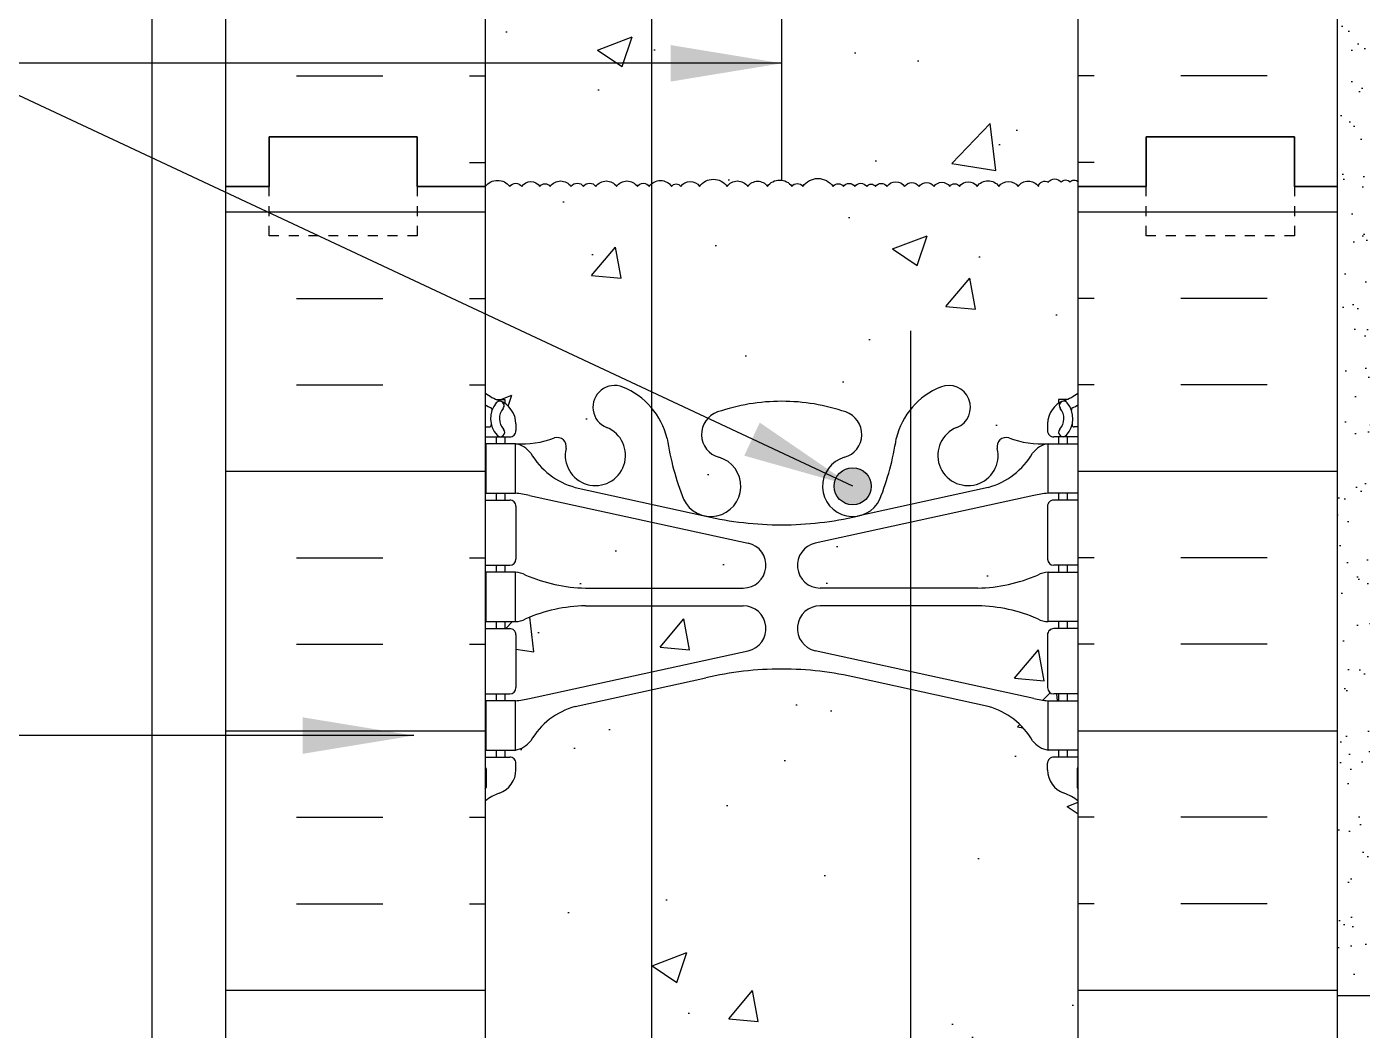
# Model space of a CAD drawing. Header units: inches. Extents: x 28.8 to 73.5, y -26.1 to 47.3.
# Drawn here: x 44.04 to 57.55, y 28.72 to 38.87 of the extents above; entities that cross this region are included whole.
import ezdxf

# ---------------------------------------------------------------- set-up
doc = ezdxf.new("R2010")
doc.units = ezdxf.units.IN
doc.header["$LTSCALE"] = 0.5
doc.header["$MEASUREMENT"] = 0
doc.linetypes.add('DASHED2', pattern=[0.375, 0.25, -0.125])
for name, color, linetype in [('HATCH', 12, 'Continuous'), ('line25', 2, 'Continuous'), ('LINE3', 3, 'Continuous'), ('LINE50', 5, 'Continuous'), ('LINE9', 9, 'Continuous'), ('TEXT', 4, 'Continuous'), ('Web_Edge', 9, 'Continuous')]:
    doc.layers.add(name, color=color, linetype=linetype)
doc.styles.add('DIM', font='romans.shx', dxfattribs={"width": 0.7})
doc.dimstyles.new('ext_12', dxfattribs={"dimscale": 12, "dimtxt": 0.09375, "dimasz": 0.09375, "dimexe": 0.09375, "dimexo": 0.0625, "dimgap": 0.0625, "dimtad": 1, "dimdec": 1, "dimzin": 3, "dimdsep": 46, "dimlunit": 4, "dimtxsty": 'DIM', "dimcen": 0.09, "dimdle": 0.09375, "dimclrt": 4, "dimadec": 0, "dimazin": 0, "dimtfac": 1, "dimtdec": 1, "dimtmove": 2, "dimatfit": 3, "dimfxl": 1, "dimfrac": 2, "dimtolj": 1, "dimtzin": 0, "dimarcsym": 0})
pattern_1 = [(49.99999999999999, (0, 0), (3.586300913003767, -0.3137606749129755), [0.375, -4.125]), (355, (0, 0), (-0.693756668065, 3.760960668500059), [0.3, -3.3]), (100.45144446, (0.298858405, -0.02614672), (2.89254423363556, 3.447199954843147), [0.3187009599999999, -3.505710559999999]), (46.18420000000001, (0, 1), (5.336206653357862, -0.8275964039653827), [0.5625, -6.1875]), (96.63563549, (0.444683725, 0.931033465), (4.673309728371142, 4.870593003872752), [0.47805171, -5.258568799999999]), (351.1841639899999, (0, 1), (4.673309725273866, 4.870593001349951), [0.45, -4.950000005]), (21, (0.5, 0.75), (2.984535260592308, -2.013094453326694), [0.375, -4.125]), (326.0000000000001, (0.5, 0.75), (1.216576659607909, 3.625750225234265), [0.3, -3.3]), (71.45144474, (0.74871127, 0.58224213), (4.201111883649856, 1.612655764031769), [0.31870095, -3.50571056]), (37.50000000000001, (0, 0), (0.06079927658645334, 1.664469269156557), [0, -3.26, 0, -3.35, 0, -3.3125]), (7.499999999999999, (0, 0), (1.315347687210743, 1.972058559411801), [0, -1.91, 0, -3.185, 0, -1.2625]), (327.5, (-1.115, 0), (2.669112180862045, -0.1127743586718988), [0, -1.25, 0, -3.9, 0, -5.175]), (317.5, (-1.615, 0), (2.915930846711931, 0.5005249116615886), [0, -1.625, 0, -2.59, 0, -3.675])]

msp = doc.modelspace()

# ---------------------------------------------------------------- hatches: boundary and pattern name
at = {"layer": 'HATCH'}
h = msp.add_hatch(dxfattribs=at)
h.set_pattern_fill('INSUL', color=256, scale=7, style=0)
h.set_pattern_definition([(0, (-2877.485581769373, -359.7553533723501), (0, 2.625), []), (0, (-2877.485581769373, -358.8803533723501), (0, 2.625), [0.875, -0.875]), (0, (-2877.485581769373, -358.0053533723501), (0, 2.625), [0.875, -0.875])])
h.paths.add_polyline_path([(48.67599994211082, 46.25416069036154), (46.05099994211081, 46.25416069036154), (46.05099994211082, 37.25416069036154), (46.48849994211082, 37.25416069036154), (46.48849994211082, 37.75416069036154), (47.98849994211082, 37.75416069036154), (47.98849994211082, 37.25416069036154), (48.67599994211082, 37.25416069036154)])
h = msp.add_hatch(dxfattribs=at)
h.set_pattern_fill('INSUL', color=256, scale=7, style=0)
h.set_pattern_definition([(180, (2980.837581653595, -359.7553533723501), (0, 2.625), []), (180, (2980.837581653595, -358.8803533723501), (0, 2.625), [0.875, -0.875]), (180, (2980.837581653595, -358.0053533723501), (0, 2.625), [0.875, -0.875])])
h.paths.add_polyline_path([(57.30099994211083, 46.25416069036154), (54.67599994211082, 46.25416069036154), (54.67599994211082, 37.25416069036149), (55.36349994211082, 37.2541606903616), (55.36349994211082, 37.7541606903616), (56.86349994211037, 37.75416069036149), (56.86349994211082, 37.25416069036154), (57.30099994211082, 37.25416069036154)])
h = msp.add_hatch(dxfattribs=at)
h.set_pattern_fill('AR-SAND', color=256, scale=0.25, style=0)
h.set_pattern_definition([(37.50000000000001, (0, 0), (-0.01574833952740204, 0.4817059422532897), [0, -0.38, 0, -0.425, 0, -0.40625]), (7.499999999999999, (0, 0), (0.4424441763169318, 0.7055365163074351), [0, -0.205, 0, -0.3425, 0, -0.13125]), (327.5, (-0.3075, 0), (0.7785354654378738, 0.001414763384241124), [0, -0.125, 0, -0.45, 0, -0.5875]), (317.5, (-0.3075, 0), (0.7515316511430733, 0.2194188912335623), [0, -0.0625, 0, -0.295, 0, -0.3375])])
h.paths.add_polyline_path([(57.80099994211082, 46.25416069036154), (57.30099994211082, 46.25416069036154), (57.30099994211082, 37.25416069036154), (57.30099994211082, 29.06666069036154), (57.80099994211082, 29.06666069036154)])
h = msp.add_hatch(dxfattribs=at)
h.set_pattern_fill('AR-CONC', color=256, scale=0.5)
h.set_pattern_definition(pattern_1)
h.paths.add_polyline_path([(51.67599994211082, 40.67867421076018, 0.05779469062703702), (50.90785913111957, 40.58958772066756), (50.35942615963868, 40.46906218795448), (50.35942615963868, 37.27976257251893, -0.4430337368170589), (50.56179950377236, 37.25416069036154, -0.5205670500000213), (50.65623511658916, 37.25416069036154, -0.5205670499999903), (50.84510597987295, 37.25416069036154, -0.5205670499999999), (51.12316617395308, 37.25416069036154, -0.5205670499999991), (51.33302289001827, 37.25416069036154, -0.520567050000005), (51.53238667969276, 37.25416069036154, -0.2808989826445213), (51.67599994211082, 37.31696349844832)])
edge = h.paths.add_edge_path()
edge.add_arc((54.31496337783422, 38.85955902545546), 1.000000000000138, 86.7878664379199, 109.9067031542421)
edge.add_arc((53.94537306878006, 39.88497272846789), 0.09000000000000928, 166.6795056698471, 288.8651388805462, ccw=False)
edge.add_arc((53.56099994211122, 39.97597986826931), 0.3049999999999992, 346.6795056680971, 608.1962520105666)
edge.add_arc((53.36599994211089, 39.48853756399131), 0.2199999999999728, -111.80374798941091, 68.19625201058909, ccw=False)
edge.add_arc((53.56099994211105, 39.97597986826947), 0.7450000000000276, 193.2652214842291, 248.1962520105971, ccw=False)
edge.add_arc((49.87303644165996, 39.3343194489695), 2.999999999999945, 9.027267407135627, 21.19838997689689)
edge.add_arc((52.39447124718757, 40.28839431540443), 0.305000000000571, 25.37817317684035, 75.71849365792735)
edge.add_line((52.46971054599391, 40.58396841426202), (52.44414075310203, 40.58958772066757))
edge.add_arc((51.67599994211043, 37.32251601210258), 3.356158198657596, 76.76915083981163, 89.99999999999332)
edge.add_line((51.67599994211082, 40.67867421076018), (51.67599994211082, 37.31696349844832))
edge.add_arc((51.6556774777342, 37.16783154402149), 0.1505102733686456, 35.000000049746575, 82.24000566618298, ccw=False)
edge.add_arc((51.83405568638965, 37.2155880701179), 0.06724931107910201, 35.00000004975209, 144.9999999502479, ccw=False)
edge.add_arc((52.04229297047503, 37.14692399428284), 0.1869614739195884, 35.00000004974669, 144.9999999502533, ccw=False)
edge.add_arc((52.24790702296274, 37.21742487666047), 0.06404693660225996, 35.000000049739924, 144.9999999502601, ccw=False)
edge.add_arc((52.35808175360323, 37.21375132700537), 0.0704515749690563, 35.00000004974578, 144.9999999502543, ccw=False)
edge.add_arc((52.47612608844932, 37.2119145204628), 0.0736539494459059, 35.00000004974572, 144.9999999502543, ccw=False)
edge.add_arc((52.58105444648193, 37.22293523285811), 0.05443992375865013, 35.000000049760274, 144.9999999502397, ccw=False)
edge.add_arc((52.68335957291684, 37.21375132700537), 0.0704515749690563, 35.00000004974578, 144.9999999502543, ccw=False)
edge.add_arc((52.83025927416249, 37.19170977535469), 0.1088798475172997, 35.000000049746916, 144.9999999502532, ccw=False)
edge.add_arc((52.99289818381929, 37.20273061461005), 0.08966560065630451, 35.00000004974578, 144.9999999502542, ccw=False)
edge.add_arc((53.14242102607516, 37.20089374463746), 0.09286808572001391, 35.00000004974959, 144.9999999502504, ccw=False)
edge.add_arc((53.29719033152638, 37.19905700152493), 0.09607034960996821, 35.0000000497451, 144.999999950255, ccw=False)
edge.add_arc((53.4257275927632, 37.21926161977299), 0.06084467271232139, 35.00000004974447, 144.9999999502556, ccw=False)
edge.add_arc((53.56475768980327, 37.19170983878472), 0.1088797369304201, 35.000000049741686, 144.9999999502583, ccw=False)
edge.add_arc((53.76412147947775, 37.17701551330428), 0.1344985115713285, 35.00000004975038, 144.9999999502496, ccw=False)
edge.add_arc((53.97135496394527, 37.18619941915704), 0.1184868603609177, 35.00000004974248, 144.9999999502574, ccw=False)
edge.add_arc((54.17071884420723, 37.18252586950194), 0.124891498727714, 35.00000004974572, 144.9999999502543, ccw=False)
edge.add_arc((54.33760710717269, 37.24031571115933), 0.06605047292208378, 57.90037804086239, 167.9003779413783, ccw=False)
edge.add_arc((54.43828611189663, 37.25034896329028), 0.08005869839955389, 35.00000004974652, 144.9999999502535, ccw=False)
edge.add_arc((54.54846084253714, 37.26504335220072), 0.05443981317179033, 35.00000004975368, 144.9999999502462, ccw=False)
edge.add_arc((54.63452763443561, 37.26722952375935), 0.05062833937796588, 35.000000049742084, 144.9999999502579, ccw=False)
edge.add_line((54.67599994211082, 37.29626874627414), (54.67599994211082, 39.34317920893132))
edge.add_arc((54.36599632196767, 38.95088116471212), 0.500000000000064, 51.68333680036122, 66.42182151812838)
edge.add_line((54.56599632199705, 39.40913873419495), (54.47599632199649, 39.40913873418808))
edge.add_line((54.47599632199649, 39.40913873418808), (54.47599632199376, 39.45086479411222))
edge.add_arc((54.61599632197764, 39.6579879458951), 0.2499999999999203, 180.0000000030778, 235.9442022618795, ccw=False)
edge.add_line((54.36599632197772, 39.65798794588167), (54.36599632197408, 39.72548794589177))
edge.add_arc((54.42849632197408, 39.72548794589514), 0.0625, 89.99999999689948, 180, ccw=False)
edge.add_line((54.42849632197409, 39.78798794589514), (54.47599632197193, 39.78798794589513))
edge.add_line((54.47599632197193, 39.78798794589513), (54.47599632196739, 39.85798794589513))
edge.add_line((54.47599632196739, 39.85798794589513), (54.37099632198229, 39.85798794589513))
edge = h.paths.add_edge_path()
edge.add_arc((49.79099994211053, 39.97597986826946), 0.7450000000000966, 291.8037479894154, 319.7283449475002)
edge.add_line((50.35942615963868, 39.49440263123807), (50.35942615963868, 37.27976257251893))
edge.add_arc((50.4490015415351, 37.17517870676091), 0.1377008860493737, 130.5798338208786, 144.9999999501938)
edge.add_arc((50.27586979607412, 37.21191452046281), 0.07365394944589776, 35.00000004973663, 144.9999999502633)
edge.add_arc((50.11060765481963, 37.18068906295939), 0.1280938732045281, 35.00000004974513, 144.9999999502548)
edge.add_arc((49.90075093875443, 37.18068906295937), 0.1280938732045479, 35.00000004974668, 144.9999999502533)
edge.add_arc((49.73286556590226, 37.21007771392026), 0.07685632392271186, 35.00000004974348, 144.9999999502639)
edge.add_arc((49.60695153626313, 37.21007771392023), 0.07685632392273048, 35.00000004975043, 144.9999999502348)
edge.add_arc((49.43906625399843, 37.18068912638942), 0.1280937626176625, 35.00000004974157, 144.9999999502558)
edge.add_arc((49.281673807537, 37.21742487666048), 0.06404693660226171, 35.00000004973995, 144.9999999502689)
edge.add_arc((49.13739733788903, 37.18987303224213), 0.1120821114072662, 35.00000004975493, 144.9999999502481)
edge.add_arc((48.98525126403547, 37.2119145204628), 0.0736539494459059, 35.00000004974117, 144.9999999502543)
edge.add_arc((48.8004587114622, 37.15598087916428), 0.1585221138995785, 38.26828762080329, 141.7317123791967)
edge.add_line((48.67599994211082, 37.25416069036154), (48.67599994211082, 39.34317920893132))
edge.add_arc((48.98600356225397, 38.95088116471212), 0.5000000000000634, 113.57817848187159, 128.3166631996388, ccw=False)
edge.add_line((48.78600356222459, 39.40913873419495), (48.87600356222515, 39.40913873418808))
edge.add_line((48.87600356222515, 39.40913873418808), (48.87600356222788, 39.45086479411222))
edge.add_arc((48.73600356224395, 39.65798794589513), 0.2499999999999716, 304.0557977412107, 360)
edge.add_line((48.98600356224392, 39.65798794588167), (48.98600356224756, 39.72548794589177))
edge.add_arc((48.92350356224756, 39.72548794589514), 0.0625, 359.9999999969125, 450.000000000013)
edge.add_line((48.92350356224755, 39.78798794589514), (48.87600356224971, 39.78798794589513))
edge.add_line((48.87600356224971, 39.78798794589513), (48.87600356225425, 39.85798794589513))
edge.add_line((48.87600356225425, 39.85798794589513), (48.98100356223935, 39.85798794589513))
edge.add_arc((49.03703650638704, 38.85955902545512), 1.000000000000436, 70.09329683888541, 93.21213356175912, ccw=False)
edge.add_arc((49.40662681544244, 39.88497272846514), 0.08999999999999968, 251.1348611945626, 373.3204943319916)
edge.add_arc((49.79099994211059, 39.97597986826943), 0.3049999999999979, -68.19625201059841, 193.3204943319161, ccw=False)
edge.add_arc((49.98599994211082, 39.48853756399134), 0.2200000000000216, 111.8037479894194, 291.8037479894177)
h = msp.add_hatch(dxfattribs=at)
h.set_pattern_fill('INSUL', color=256, scale=7, style=0)
h.set_pattern_definition([(0, (-2877.485581769373, -377.7553533723501), (0, 2.625), []), (0, (-2877.485581769373, -376.8803533723501), (0, 2.625), [0.875, -0.875]), (0, (-2877.485581769373, -376.0053533723501), (0, 2.625), [0.875, -0.875])])
h.paths.add_polyline_path([(46.05099994211081, 19.25416069036154), (46.48849994211082, 19.25416069036154), (46.48849994211082, 19.75416069036154), (47.98849994211082, 19.75416069036154), (47.98849994211082, 19.25416069036154), (48.67599994211082, 19.25416069036154), (48.67599994211082, 37.25416069036154), (47.98849994211082, 37.25416069036154), (47.98849994211082, 37.75416069036154), (46.48849994211082, 37.75416069036154), (46.48849994211082, 37.25416069036154), (46.05099994211081, 37.25416069036154)])
h = msp.add_hatch(dxfattribs=at)
h.set_pattern_fill('INSUL', color=256, scale=7, style=0)
h.set_pattern_definition([(180, (2980.837581653595, -377.7553533723501), (0, 2.625), []), (180, (2980.837581653595, -376.8803533723501), (0, 2.625), [0.875, -0.875]), (180, (2980.837581653595, -376.0053533723501), (0, 2.625), [0.875, -0.875])])
h.paths.add_polyline_path([(54.67599994211082, 27.25416069036154), (57.30099994211083, 27.25416069036155), (57.30099994211083, 37.25416069036154), (56.86349994211082, 37.25416069036154), (56.86349994211082, 37.75416069036154), (55.36349994211082, 37.75416069036154), (55.36349994211082, 37.25416069036154), (54.67599994211082, 37.25416069036154)])
h = msp.add_hatch(dxfattribs=at)
h.set_pattern_fill('AR-CONC', color=256, scale=0.5)
h.set_pattern_definition(pattern_1)
h.paths.add_polyline_path([(50.35942615963868, 37.27976257251893, 0.06300300737415492), (50.33620357929601, 37.25416069036154, 0.5205670499999951), (50.21553601285223, 37.25416069036154, 0.5205670500000041), (50.00567929678704, 37.25416069036154, 0.5205670499999979), (49.79582258072182, 37.25416069036154, 0.5205670499999956), (49.6699085510827, 37.25416069036154, 0.5205670500000067), (49.54399452144358, 37.25416069036154, 0.5205670500000006), (49.33413798655329, 37.25416069036154, 0.5205670499999926), (49.22920962852069, 37.25416069036154, 0.520567050000001), (49.04558504725736, 37.25416069036154, 0.5205670499999941), (48.92491748081358, 37.25416069036154, 0.4848376937743862), (48.67599994211082, 37.25416069036154), (48.67599994211082, 35.16514217179177, 0.06439757034050234), (48.78600356222459, 35.09918264652813), (48.87600356222515, 35.09918264653501), (48.87600356222788, 35.05745658661087, -0.2490694201798181), (48.98600356224392, 34.85033343484142), (48.98600356224756, 34.78283343483132, -0.4142135623889474), (48.92350356224755, 34.72033343482795), (48.87600356224971, 34.72033343482796), (48.87600356225425, 34.65033343482796), (48.98100356223934, 34.65033343482796, 0.1004604156422026), (49.37470203230682, 34.70749619067557, -0.6014354320939054), (49.49420550253138, 34.60261284825182, 2.182094824738477), (49.9042856563964, 34.81552227970093, -1), (50.06771422782525, 35.22404535376258, -0.1224506064067258), (50.35942615963868, 35.01391874948504)])
h.paths.add_polyline_path([(54.67599994211082, 37.25416069036154), (54.67599994211082, 37.29626874627414, 0.5205670500000485), (54.5930553267604, 37.29626874627414, 0.5205670499998915), (54.50386635831388, 37.29626874627413, 0.5205670500001351), (54.37270586547938, 37.29626874627414, 0.5205670499999601), (54.27302397064214, 37.25416069036156, 0.5205670499999094), (54.06841371777231, 37.25416069036153, 0.5205670500000787), (53.87429621011824, 37.25416069036156, 0.5205670499999798), (53.65394674883726, 37.25416069036155, 0.5205670499999728), (53.47556863076929, 37.25416069036154, 0.5205670500000648), (53.37588655475709, 37.25416069036155, 0.5205670499999541), (53.21849410829566, 37.25416069036154, 0.5205670499999974), (53.06634794385465, 37.25416069036154, 0.5205670500000301), (52.91944842378393, 37.25416069036154, 0.5205670499999977), (52.74107012454104, 37.25416069036154, 0.5205670500000419), (52.62564902129264, 37.25416069036155, 0.520567049999923), (52.53645987167121, 37.25416069036154, 0.5205670500000368), (52.41579230522743, 37.25416069036155, 0.5205670499999616), (52.30037120197903, 37.25416069036154, 0.5205670499999964), (52.19544284394644, 37.25416069036154, 0.5205670500000079), (51.88914309700363, 37.25416069036154, 0.5205670499999778), (51.77896827577567, 37.25416069036154, 0.5205670500000096), (51.53238667969276, 37.25416069036154, 0.5205670499999919), (51.33302289001827, 37.25416069036154, 0.5205670500000097), (51.12316617395308, 37.25416069036154, 0.5205670499999964), (50.84510597987295, 37.25416069036154, 0.5205670499999975), (50.65623511658916, 37.25416069036154, 0.5205670499999969), (50.56179950377236, 37.25416069036154, 0.4430337368170624), (50.35942615963868, 37.27976257251893), (50.35942615963868, 35.01391874948504, -0.1183862647174401), (50.5161221006321, 34.70328844931168, 0.05315652255487773), (50.68196155484925, 34.08920681739665, 1.553131786922521), (51.04019165417402, 34.51351150904326, -0.73559254223487), (51.02740678373913, 34.97155808618329, -0.08275514747013547), (51.67599994211082, 35.07964716996301, -0.08275514747013574), (52.32459310048251, 34.9715580861833, -0.7355925422305026), (52.31180823004739, 34.51351150904409, 1.553131786917383), (52.67003832937242, 34.08920681739669, 0.05315652255486961), (52.83587778358953, 34.70328844931164, -0.2443795113559452), (53.28428565639651, 35.22404535376256, -1), (53.44771422782526, 34.81552227970099, 2.18209482473731), (53.85779438169047, 34.60261284825187, -0.6014354320910297), (53.97729785191448, 34.70749619067569, 0.1004604156422944), (54.3709963219823, 34.65033343482796), (54.47599632196739, 34.65033343482796), (54.47599632197193, 34.72033343482796), (54.42849632197409, 34.72033343482795, -0.4142135623889469), (54.36599632197408, 34.78283343483132), (54.36599632197772, 34.85033343484142, -0.2490694201798185), (54.47599632199376, 35.05745658661087), (54.47599632199649, 35.09918264653501), (54.56599632199705, 35.09918264652813, 0.06439757034050231), (54.67599994211082, 35.16514217179177)])
h.paths.add_polyline_path([(52.58197124718822, 34.21992706531873, -1), (52.20697124718822, 34.21992706531873, -1)], flags=16)
h = msp.add_hatch(dxfattribs=at)
h.set_pattern_fill('AR-CONC', color=256, scale=0.5, style=0)
h.set_pattern_definition([(50, (0, 0), (3.586300913003767, -0.3137606749129755), [0.375, -4.125]), (355, (0, 0), (-0.693756668065, 3.760960668500059), [0.3, -3.3]), (100.4514, (0.2988584, -0.0261467), (2.892546908570108, 3.447197710304768), [0.31870095, -3.50571056]), (46.18420000000001, (0, 1), (5.336205243128222, -0.8275950716450904), [0.5625, -6.1875]), (96.6356, (0.444683725, 0.931033465), (4.673313527743517, 4.870589354502209), [0.47805144, -5.258565]), (351.1842, (0, 1), (4.673309725668136, 4.870593004626623), [0.45, -4.95]), (21, (0.5, 0.75), (2.984535260592308, -2.013094453326694), [0.375, -4.125]), (326.0000000000001, (0.5, 0.75), (1.216576659607909, 3.625750225234265), [0.3, -3.3]), (71.4514, (0.748711165, 0.58224197), (4.20111314290745, 1.612652483549762), [0.31870095, -3.50571056]), (37.50000000000001, (0, 0), (0.06079927658645334, 1.664469269156557), [0, -3.26, 0, -3.35, 0, -3.3125]), (7.499999999999999, (0, 0), (1.315347687210743, 1.972058559411801), [0, -1.91, 0, -3.185, 0, -1.2625]), (327.5, (-1.115, 0), (2.669112180862045, -0.112774358671899), [0, -1.25, 0, -3.9, 0, -5.175]), (317.5, (-1.615, 0), (2.915930846711931, 0.5005249116615882), [0, -1.625, 0, -2.59, 0, -3.675])])
h.paths.add_polyline_path([(52.97773559464963, 33.19033343482814), (53.66127036189687, 33.19033343482809, 0.09784354240357172), (54.26739417942358, 33.3220044087921, -0.1342559353398462), (54.37924183207043, 33.35033343482812), (54.47599632188189, 33.35033343482812), (54.47599632188643, 33.42033343482804), (54.42849632197408, 33.42033343482805, -0.4142135623730952), (54.36599632197408, 33.48283343482805), (54.36599632197408, 34.01783343482808, -0.414213562373095), (54.42849632197408, 34.08033343482808), (54.47599632192919, 34.08033343482806), (54.47599632193373, 34.15033343482796), (54.37099632198192, 34.15033343482796, 0.03653717785688405), (54.22699644581088, 34.12653076130307), (52.97773559464963, 33.85446947715009)])
h.paths.add_polyline_path([(52.97773559464963, 33.19033343482814), (52.97773559464963, 33.85446947715008), (52.01576119915512, 33.64497280628487, 0.8972920715072001), (52.06512872685857, 33.1903334348282)])
h.paths.add_polyline_path([(52.97773559464963, 33.01033343482816), (52.06512872685857, 33.0103334348282, 0.8972920715102828), (52.01576119915512, 32.55569406337136), (52.97773559464963, 32.34619739250615)])
h.paths.add_polyline_path([(54.22699644581303, 32.07413610835269, 0.03653717785657928), (54.37099632198289, 32.05033343482816), (54.47599632179777, 32.05033343482816), (54.47599632180231, 32.12033343482803), (54.42849632197363, 32.12033343482804, -0.4142135623730952), (54.36599632197363, 32.18283343482804), (54.36599632197363, 32.71783343482807, -0.414213562375226), (54.42849632197408, 32.78033343482807), (54.47599632184506, 32.78033343482804), (54.4759963218496, 32.85033343482812), (54.37924183207083, 32.85033343482812, -0.1342559353408919), (54.26739417942315, 32.87866246086438, 0.09784354240358226), (53.66127036189631, 33.01033343482814), (52.97773559464964, 33.01033343482816), (52.97773559464963, 32.34619739250614)])
h.paths.add_polyline_path([(51.33623868506652, 32.55569406337136, 0.8972920715102818), (51.28687115736307, 33.0103334348282), (49.69072952232477, 33.01033343482814, 0.09784354240356537), (49.08460570479809, 32.87866246086416, -0.134255935340351), (48.97275805215082, 32.85033343482812), (48.87600356237203, 32.85033343482812), (48.87600356237658, 32.78033343482804), (48.92350356224756, 32.78033343482807, -0.414213562375226), (48.98600356224802, 32.71783343482807), (48.98600356224802, 32.18283343482804, -0.4142135623730952), (48.92350356224802, 32.12033343482804), (48.87600356241932, 32.12033343482803), (48.87600356242388, 32.05033343482816), (48.98100356223869, 32.05033343482816, 0.03653717785715863), (49.12500343841081, 32.07413610835317)])
h.paths.add_polyline_path([(51.28687115736307, 33.1903334348282, 0.8972920715072012), (51.33623868506652, 33.64497280628487), (49.21021368936066, 34.1079738600163), (48.87600356229066, 34.1079738600163), (48.87600356229246, 34.08033343482806), (48.92350356224756, 34.08033343482808, -0.414213562373095), (48.98600356224756, 34.01783343482808), (48.98600356224756, 33.48283343482805, -0.4142135623730952), (48.92350356224756, 33.42033343482805), (48.8760035623352, 33.42033343482804), (48.87600356233975, 33.35033343482812), (48.97275805215081, 33.35033343482812, -0.1342559353408919), (49.08460570479849, 33.32200440879185, 0.09784354240355322), (49.69072952232514, 33.19033343482809)])
h = msp.add_hatch(dxfattribs=at)
h.set_pattern_fill('AR-CONC', color=256, scale=0.5)
h.set_pattern_definition(pattern_1)
h.paths.add_polyline_path([(50.35942615963868, 32.16140767688762), (49.58600356228764, 31.99143764334575, 0.196322833643868), (49.13687263792716, 31.64517792321751, -0.1889729320647163), (48.9810035622387, 31.55033343482816), (48.87600356245707, 31.55033343482816), (48.87600356246162, 31.48033343482811), (48.92350356224711, 31.48033343482811, -0.4142135623888804), (48.98600356224711, 31.41783343482474), (48.98600356224347, 31.35033343481464, -0.3178372451770198), (48.81933689558013, 31.11463117443381, 0.0824145898443518), (48.67599994211082, 31.03552469786465), (48.67599994211082, 25.47279668285844, 0.08241458984435049), (48.81933689558014, 25.39369020628931, -0.3178372451770446), (48.98600356224347, 25.15798794590845), (48.98600356224711, 25.09048794589835, -0.4142135623888804), (48.92350356224711, 25.02798794589498), (48.87600356246162, 25.02798794589498), (48.87600356245707, 24.95798794589493), (48.9810035622387, 24.95798794589493, -0.1889729320647498), (49.13687263792718, 24.86314345750556, 0.1963228336438562), (49.58600356228764, 24.51688373737734), (50.35942615963868, 24.34691370383547)])
h.paths.add_polyline_path([(52.97773559464963, 32.1646685558057), (52.44414075310187, 32.28193320960075, 0.05779469062705477), (51.67599994211037, 32.37101969969332, 0.05779469062698686), (50.90785913111977, 32.28193320960075), (50.35942615963868, 32.16140767688762), (50.35942615963868, 24.34691370383547), (50.90785913111975, 24.22638817112234, 0.05779469062705664), (51.67599994211128, 24.13730168102977, 0.05779469062698878), (52.44414075310189, 24.22638817112234), (52.97773559464964, 24.3436528249174), (52.97773559464964, 25.12916069036154), (51.80099994211082, 25.12916069036154), (51.30099994211082, 25.62916069036155), (51.30099994211082, 26.75416069036155), (51.80099994211082, 27.25416069036154), (52.97773559464963, 27.25416069036154)])
h.paths.add_polyline_path([(54.67599994211082, 31.03552469786465, 0.0824145898443491), (54.5326629886415, 31.11463117443378, -0.3178372451770483), (54.36599632197817, 31.35033343481464), (54.36599632197454, 31.41783343482474, -0.4142135623888804), (54.42849632197454, 31.48033343482811), (54.47599632176002, 31.48033343482811), (54.47599632176457, 31.55033343482816), (54.37099632198294, 31.55033343482816, -0.188972932064755), (54.21512724629446, 31.64517792321753, 0.1963228336438556), (53.765996321934, 31.99143764334575), (52.97773559464963, 32.1646685558057), (52.97773559464963, 27.25416069036154), (54.67599994211082, 27.25416069036154)])
h.paths.add_polyline_path([(54.21512724629447, 24.86314345750558, -0.1889729320647267), (54.37099632198294, 24.95798794589493), (54.47599632176457, 24.95798794589493), (54.47599632176002, 25.02798794589498), (54.42849632197454, 25.02798794589498, -0.4142135623888616), (54.36599632197454, 25.09048794589834), (54.36599632197662, 25.12916069036154), (52.97773559464964, 25.12916069036154), (52.97773559464964, 24.3436528249174), (53.765996321934, 24.51688373737734, 0.1963228336438657)])
h.paths.add_polyline_path([(52.97773559464964, 14.1646685558057), (52.4441407531019, 14.28193320960074, 0.05779469062705694), (51.67599994211037, 14.37101969969332, 0.05779469062698853), (50.90785913111975, 14.28193320960074), (49.58600356228762, 13.99143764334575, 0.1963228336438774), (49.13687263792714, 13.64517792321747, -0.1889729320646752), (48.98100356223871, 13.55033343482816), (48.87600356245707, 13.55033343482816), (48.87600356246162, 13.48033343482811), (48.92350356224711, 13.48033343482811, -0.4142135623888782), (48.98600356224711, 13.41783343482474), (48.98600356224347, 13.35033343481464, -0.3178372451770187), (48.81933689558013, 13.11463117443381, 0.082414589844352), (48.67599994211082, 13.03552469786465), (48.67599994211082, 7.472796682858441, 0.08241458984435057), (48.81933689558014, 7.393690206289307, -0.3178372451770446), (48.98600356224347, 7.157987945908445), (48.98600356224711, 7.090487945898346, -0.4142135623888782), (48.92350356224711, 7.027987945894978), (48.87600356246162, 7.027987945894978), (48.87600356245707, 6.957987945894931), (48.9810035622387, 6.957987945894928, -0.1889729320652341), (49.13687263792742, 6.863143457505135, 0.1963228336436693), (49.58600356228759, 6.516883737377348), (50.90785913111959, 6.22638817112238, 0.05779469062706882), (51.67599994211128, 6.137301681029768, 0.05779469062699916), (52.44414075310203, 6.226388171122377), (52.97773559464963, 6.343652824917399)])
h.paths.add_polyline_path([(54.67599994211082, 13.03552469786465, 0.08241458984434911), (54.5326629886415, 13.11463117443378, -0.3178372451770483), (54.36599632197817, 13.35033343481464), (54.36599632197454, 13.41783343482474, -0.4142135623888782), (54.42849632197454, 13.48033343482811), (54.47599632176002, 13.48033343482811), (54.47599632176457, 13.55033343482816), (54.37099632198293, 13.55033343482816, -0.1889729320646323), (54.21512724629452, 13.64517792321743, 0.1963228336438882), (53.76599632193403, 13.99143764334574), (52.97773559464964, 14.1646685558057), (52.97773559464963, 6.343652824917395), (53.76599632193403, 6.516883737377345, 0.196322833643804), (54.21512724629439, 6.863143457505462, -0.1889729320648651), (54.37099632198292, 6.957987945894928), (54.47599632176457, 6.957987945894924), (54.47599632176002, 7.027987945894978), (54.42849632197454, 7.027987945894978, -0.4142135623888782), (54.36599632197454, 7.090487945898346), (54.36599632197817, 7.157987945908445, -0.3178372451770154), (54.53266298864151, 7.393690206289271, 0.0824145898443538), (54.67599994211082, 7.472796682858441)])
at = {"layer": 'LINE3'}
msp.add_hatch(color=256, dxfattribs=at).paths.add_polyline_path([(52.58197124718822, 34.21992706531873, 1), (52.20697124718822, 34.21992706531873, 1)])

# ---------------------------------------------------------------- linework, layer by layer
at = {"layer": 'HATCH'}
msp.add_lwpolyline([(48.67599994211082, 37.25416069036154, -0.4848376937743835), (48.92491748081358, 37.25416069036154, -0.52056705), (49.04558504725736, 37.25416069036154, -0.52056705), (49.22920962852069, 37.25416069036154, -0.52056705), (49.33413798655329, 37.25416069036154, -0.52056705), (49.54399452144358, 37.25416069036154, -0.52056705), (49.6699085510827, 37.25416069036154, -0.52056705), (49.79582258072182, 37.25416069036154, -0.52056705), (50.00567929678704, 37.25416069036154, -0.52056705), (50.21553601285223, 37.25416069036154, -0.52056705), (50.33620357929601, 37.25416069036154, -0.52056705), (50.56179950377236, 37.25416069036154, -0.52056705), (50.65623511658916, 37.25416069036154, -0.52056705), (50.84510597987295, 37.25416069036154, -0.52056705), (51.12316617395308, 37.25416069036154, -0.52056705), (51.33302289001827, 37.25416069036154, -0.52056705), (51.53238667969276, 37.25416069036154, -0.52056705), (51.77896827577567, 37.25416069036154, -0.52056705), (51.88914309700363, 37.25416069036154, -0.52056705), (52.19544284394644, 37.25416069036154, -0.52056705), (52.30037120197903, 37.25416069036154, -0.52056705), (52.41579230522743, 37.25416069036154, -0.52056705), (52.53645987167121, 37.25416069036154, -0.52056705), (52.62564902129265, 37.25416069036154, -0.52056705), (52.74107012454104, 37.25416069036154, -0.52056705), (52.91944842378393, 37.25416069036154, -0.52056705), (53.06634794385465, 37.25416069036154, -0.52056705), (53.21849410829566, 37.25416069036154, -0.52056705), (53.3758865547571, 37.25416069036154, -0.52056705), (53.47556863076929, 37.25416069036154, -0.52056705), (53.65394674883726, 37.25416069036154, -0.52056705), (53.87429621011825, 37.25416069036154, -0.52056705), (54.0684137177723, 37.25416069036154, -0.52056705), (54.27302397064216, 37.25416069036154, -0.52056705), (54.37270586547939, 37.29626874627414, -0.52056705), (54.50386635831387, 37.29626874627414, -0.52056705), (54.59305532676041, 37.29626874627414, -0.52056705), (54.67599994211082, 37.29626874627414)], format="xyb", dxfattribs=at)
at = {"layer": 'line25'}
for p, q in [((48.67599994211082, 46.25416069036154), (48.67599994211082, 37.25416069036154)), ((54.67599994211082, 37.25416069036154), (54.67599994211082, 46.25416069036154)), ((48.67599994211082, 37.25416069036154), (48.67599994211082, 19.25416069036154)), ((54.67599994211082, 13.62916069036154), (54.67599994211082, 37.25416069036154))]:
    msp.add_line(p, q, dxfattribs=at)
at = {"layer": 'LINE3'}
for p, q in [((50.35942615963868, 46.25416069036154), (50.35942615963868, 18.59843279674399)), ((51.67599994211082, 37.31696349844831), (51.67599994211082, 45.25416069036154)), ((52.97773559464963, 35.79110490855761), (52.97773559464963, 27.25416069036154))]:
    msp.add_line(p, q, dxfattribs=at)
msp.add_circle((52.39447124718822, 34.21992706531873), 0.1875, dxfattribs=at)
at = {"layer": 'LINE50'}
for p, q in [((46.05099994211082, 37.25416069036154), (46.05099994211082, 46.25416069036154)), ((57.30099994211082, 37.25416069036154), (57.30099994211082, 46.25416069036154)), ((46.05099994211082, 19.25416069036154), (46.05099994211082, 37.25416069036154)), ((57.30099994211082, 19.25416069036154), (57.30099994211082, 37.25416069036154))]:
    msp.add_line(p, q, dxfattribs=at)
for points in [[(46.05099994211082, 37.25416069036154), (46.48849994211082, 37.25416069036154), (46.48849994211082, 37.75416069036154), (47.98849994211082, 37.75416069036154), (47.98849994211082, 37.25416069036154), (48.67599994211082, 37.25416069036154)], [(48.67599994211082, 37.25416069036154), (47.98849994211082, 37.25416069036154), (47.98849994211082, 37.75416069036154), (46.48849994211082, 37.75416069036154), (46.48849994211082, 37.25416069036154), (46.05099994211082, 37.25416069036154)], [(57.30099994211082, 37.25416069036154), (56.86349994211082, 37.25416069036154), (56.86349994211082, 37.75416069036154), (55.36349994211082, 37.75416069036154), (55.36349994211082, 37.25416069036154), (54.67599994211082, 37.25416069036154)], [(54.67599994211082, 37.25416069036154), (55.36349994211082, 37.25416069036154), (55.36349994211082, 37.75416069036154), (56.86349994211082, 37.75416069036154), (56.86349994211082, 37.25416069036154), (57.30099994211082, 37.25416069036154)]]:
    msp.add_lwpolyline(points, dxfattribs=at)
at = {"layer": 'LINE9'}
for p, q in [((45.30099994211082, 46.25416069036154), (45.30099994211082, 19.25416069036154)), ((57.30099994211082, 29.06666069036154), (72.45190576931468, 29.06666069036154))]:
    msp.add_line(p, q, dxfattribs=at)
at = {"layer": 'LINE9', "linetype": 'DASHED2', "ltscale": 0.15}
for points in [[(47.98849994211082, 37.25416069036154), (47.98849994211082, 37.25416069036154), (47.98849994211082, 36.75416069036154), (46.48849994211082, 36.75416069036154), (46.48849994211082, 37.25416069036154), (46.48849994211082, 37.25416069036154)], [(56.86349994211082, 37.25416069036154), (56.86349994211082, 37.25416069036154), (56.86349994211082, 36.75416069036154), (55.36349994211082, 36.75416069036154), (55.36349994211082, 37.25416069036154), (55.36349994211082, 37.25416069036154)]]:
    msp.add_lwpolyline(points, dxfattribs=at)
at = {"layer": 'Web_Edge'}
for p, q in [((48.78600356222455, 35.09918264652813), (48.87600356222515, 35.09918264653501)), ((48.87600356222515, 35.09918264653501), (48.87600356222788, 35.05745658661087)), ((54.47599632199649, 35.09918264653501), (54.47599632199376, 35.05745658661087)), ((54.56599632199709, 35.09918264652813), (54.47599632199649, 35.09918264653501)), ((48.67599994211082, 34.82033343482797), (48.71787909863338, 34.82033343482803)), ((48.98600356224392, 34.85033343484699), (48.98600356224756, 34.78283343483079)), ((54.36599632197772, 34.85033343484699), (54.36599632197408, 34.78283343483079)), ((54.67599994211082, 34.82033343482797), (54.63412078558827, 34.82033343482803)), ((48.67599994211082, 34.72033343482801), (48.92350356224756, 34.72033343482795)), ((48.78600356222455, 34.72033343482789), (48.78600356222455, 34.65033343482796)), ((48.87600356224971, 34.72033343482789), (48.87600356225425, 34.65033343482796)), ((54.67599994211082, 34.72033343482801), (54.42849632197408, 34.72033343482795)), ((54.47599632197193, 34.72033343482789), (54.47599632196739, 34.65033343482796)), ((54.56599632199709, 34.72033343482789), (54.56599632199709, 34.65033343482796)), ((49.58600356228885, 34.20922922631021), (50.90785913111972, 33.91873366005549)), ((53.76599632193279, 34.20922922631021), (52.44414075310192, 33.91873366005549)), ((48.67599994211082, 34.08033343482796), (48.92350356224756, 34.08033343482808)), ((48.78600356222455, 34.15033343482796), (48.78600356222455, 34.08033343482802)), ((48.87600356228791, 34.15033343482796), (48.87600356229245, 34.08033343482808)), ((49.12500343840861, 34.12653076130354), (51.33623868506652, 33.64497280628487)), ((54.22699644581303, 34.12653076130354), (52.01576119915512, 33.64497280628487)), ((54.67599994211082, 34.08033343482796), (54.42849632197408, 34.08033343482808)), ((54.47599632193374, 34.15033343482796), (54.47599632192919, 34.08033343482808)), ((54.56599632199709, 34.15033343482796), (54.56599632199709, 34.08033343482802)), ((48.98600356224756, 34.01783343482808), (48.98600356224756, 33.48283343482805)), ((54.36599632197408, 34.01783343482808), (54.36599632197408, 33.48283343482805)), ((48.67599994211082, 33.420333434828), (48.92350356224756, 33.42033343482805)), ((48.7860035622241, 33.42033343482811), (48.7860035622241, 33.35033343482812)), ((48.8760035623352, 33.42033343482805), (48.87600356233975, 33.35033343482812)), ((54.67599994211082, 33.420333434828), (54.42849632197408, 33.42033343482805)), ((54.47599632188644, 33.42033343482805), (54.47599632188189, 33.35033343482812)), ((54.56599632199755, 33.42033343482811), (54.56599632199755, 33.35033343482812)), ((49.69072952232477, 33.19033343482809), (51.28687115736307, 33.1903334348282)), ((53.66127036189687, 33.19033343482809), (52.06512872685857, 33.1903334348282)), ((49.69072952232477, 33.01033343482814), (51.28687115736307, 33.0103334348282)), ((53.66127036189687, 33.01033343482814), (52.06512872685857, 33.0103334348282)), ((48.7860035622241, 32.85033343482812), (48.7860035622241, 32.78033343482801)), ((48.87600356237203, 32.85033343482812), (48.87600356237658, 32.78033343482812)), ((54.47599632184961, 32.85033343482812), (54.47599632184506, 32.78033343482812)), ((54.56599632199755, 32.85033343482812), (54.56599632199755, 32.78033343482801)), ((48.67599994211082, 32.78033343482795), (48.92350356224756, 32.78033343482807)), ((48.98600356224802, 32.71783343482807), (48.98600356224802, 32.18283343482804)), ((54.36599632197363, 32.71783343482807), (54.36599632197363, 32.18283343482804)), ((54.67599994211082, 32.78033343482795), (54.42849632197408, 32.78033343482807)), ((49.12500343840861, 32.07413610835269), (51.33623868506652, 32.55569406337136)), ((54.22699644581303, 32.07413610835269), (52.01576119915512, 32.55569406337136)), ((49.58600356228885, 31.99143764334602), (50.90785913111972, 32.28193320960074)), ((53.76599632193279, 31.99143764334602), (52.44414075310192, 32.28193320960074)), ((48.67599994211082, 32.12033343482798), (48.92350356224802, 32.12033343482804)), ((48.7860035622241, 32.12033343482798), (48.7860035622241, 32.05033343482816)), ((48.87600356241933, 32.1203334348281), (48.87600356242388, 32.05033343482816)), ((54.67599994211082, 32.12033343482798), (54.42849632197363, 32.12033343482804)), ((54.47599632180231, 32.1203334348281), (54.47599632179777, 32.05033343482816)), ((54.56599632199755, 32.12033343482798), (54.56599632199755, 32.05033343482816)), ((48.7860035622241, 31.55033343482816), (48.7860035622241, 31.48033343482811)), ((48.87600356245707, 31.55033343482816), (48.87600356246162, 31.48033343482817)), ((54.47599632176457, 31.55033343482816), (54.47599632176002, 31.48033343482817)), ((54.56599632199755, 31.55033343482816), (54.56599632199755, 31.48033343482811)), ((48.67599994211082, 31.48033343482811), (48.92350356224711, 31.48033343482811)), ((48.68600356250931, 31.36033343482947), (48.68600356252432, 31.17426337645296)), ((48.98600356224347, 31.35033343480907), (48.98600356224711, 31.41783343482527)), ((54.36599632197817, 31.35033343480907), (54.36599632197454, 31.41783343482527)), ((54.67599994211082, 31.48033343482811), (54.42849632197454, 31.48033343482811)), ((54.66599632171233, 31.36033343482947), (54.66599632169732, 31.17426337645296))]:
    msp.add_line(p, q, dxfattribs=at)
for points in [[(48.68100356223954, 34.15033343482796), (48.98100356223972, 34.15033343482796), (48.98100356223972, 34.65033343482796), (48.68100356223954, 34.65033343482796)], [(54.6709963219821, 34.15033343482796), (54.37099632198192, 34.15033343482796), (54.37099632198192, 34.65033343482796), (54.6709963219821, 34.65033343482796)], [(48.68100356232458, 32.85033343482812), (48.98100356232476, 32.85033343482812), (48.98100356232476, 33.35033343482812), (48.68100356232458, 33.35033343482812)], [(54.67099632189706, 32.85033343482812), (54.37099632189688, 32.85033343482812), (54.37099632189688, 33.35033343482812), (54.67099632189706, 33.35033343482812)], [(48.68100356240916, 31.55033343482816), (48.98100356240934, 31.55033343482816), (48.98100356240934, 32.05033343482816), (48.68100356240916, 32.05033343482816)], [(54.67099632181248, 31.55033343482816), (54.3709963218123, 31.55033343482816), (54.3709963218123, 32.05033343482816), (54.67099632181248, 32.05033343482816)]]:
    msp.add_lwpolyline(points, close=True, dxfattribs=at)
for centre, radius, start, end in [((48.98600356225393, 35.55744021601092), 0.5, 231.6833368003617, 250.5287793646987), ((49.98599994211077, 35.01978381673175), 0.22, 68.19625201055808, 248.1962520105581), ((49.7909999421106, 34.53234151245371), 0.745, 13.26522148387525, 68.19625201061422), ((53.56099994211104, 34.53234151245371), 0.745, 111.8037479893858, 166.734778516124), ((53.36599994211088, 35.01978381673175), 0.22, 291.8037479894419, 111.8037479894419), ((54.36599632196771, 35.55744021601092), 0.5, 289.4712206353013, 308.3166631996383), ((48.98600356225393, 35.55744021601092), 0.6, 238.8906737236173, 245.0747707145255), ((48.97971097069899, 34.90489284116106), 0.25, 140.1145119962501, 222.4608678427921), ((48.72471375378768, 34.99518792745036), 0.02, 340.7916022097032, 65.07477071475536), ((48.82194459964444, 35.03578953450003), 0.04500919725234097, 319.1878992333864, 141.4480006768578), ((48.73600356224392, 34.85033343482795), 0.25, 4.360973023723161e-09, 70.52877936469866), ((48.97971097069899, 34.90489284116106), 0.16, 140.0000771989582, 222.4608678427537), ((51.67599994211082, 33.07964716996301), 2, 90, 108.9229639063547), ((51.67599994211082, 33.07964716996301), 2, 71.0770360936453, 90), ((54.61599632197772, 34.85033343482795), 0.25, 109.4712206353013, 179.999999995639), ((54.5300552845772, 35.03578953450003), 0.04500919725234097, 38.55199932314218, 220.8121007666128), ((54.37228891352265, 34.90489284116106), 0.16, 317.5391321572463, 39.9999228010418), ((54.37228891352265, 34.90489284116106), 0.25, 317.5391321572079, 39.88548800374986), ((54.62728613043396, 34.99518792745036), 0.02, 114.9252292852447, 199.2083977902968), ((54.36599632196771, 35.55744021601092), 0.6, 294.9252292854745, 301.1093262763828), ((51.10523796274379, 34.74452877623671), 0.2400000000001666, 108.9229639064373, 254.2746540496554), ((52.24676192147786, 34.74452877623671), 0.2400000000001666, 285.7253459503446, 71.0770360935627), ((48.71787909863338, 34.84033343482801), 0.02, 270, 14.1540657957986), ((48.82847456122795, 34.76650010851105), 0.04500000000006049, 222.4608678430189, 42.46086784271496), ((48.92350356224756, 34.78283343482795), 0.0625, 270, 2.605510395054913e-09), ((49.7909999421106, 34.53234151245371), 0.305, 166.6795056680903, 68.19625201061422), ((53.56099994211104, 34.53234151245371), 0.305, 111.8037479893858, 13.32049433190939), ((54.42849632197408, 34.78283343482795), 0.0625, 179.9999999973945, 270), ((54.52352532299369, 34.76650010851105), 0.04500000000006049, 137.5391321572851, 317.5391321569809), ((54.63412078558827, 34.84033343482801), 0.02, 165.8459342042013, 270), ((49.03703650638749, 35.64876235526751), 1, 266.7878664379244, 289.9067031613392), ((48.93794521796849, 34.40406939159661), 0.25, 37.27766183479037, 80.08230222117979), ((49.40662681544222, 34.62334865225787), 0.09, 346.6795056681078, 108.865138802624), ((53.47896344256174, 35.17400193175362), 3, 189.0272674072217, 201.1983899770537), ((49.87303644165991, 35.17400193175362), 3, 338.8016100229462, 350.9727325927772), ((53.94537306877942, 34.62334865225787), 0.09, 71.13486119737597, 193.3204943318923), ((54.31496337783415, 35.64876235526751), 1, 250.0932968386607, 273.2121335620756), ((54.41405466625315, 34.40406939159661), 0.25, 99.91769777882021, 142.7223381652096), ((49.78537497109232, 34.93224446913129), 0.75, 210.1549804662958, 254.583809114282), ((50.95752863703342, 34.21992706531879), 0.3050000000005331, 205.3781731784842, 74.2746540497095), ((52.39447124718822, 34.21992706531879), 0.3050000000005331, 105.7253459502905, 334.6218268215158), ((53.56662491312932, 34.93224446913129), 0.75, 285.416190885718, 329.8450195337042), ((48.92350356224756, 34.01783343482808), 0.0625, 0, 90.00000000002606), ((48.89035480128473, 33.15445050890881), 1, 76.42908795296448, 84.79906907891692), ((54.46164508293691, 33.15445050890881), 1, 95.2009309210831, 103.5709120470355), ((54.42849632197408, 34.01783343482808), 0.0625, 89.99999999997395, 180), ((51.67599994211128, 37.18580536862086), 3.356158198657953, 256.7691508398006, 270), ((51.67599994211037, 37.18580536862086), 3.356158198657953, 270, 283.2308491601995), ((51.28687115736307, 33.42033343482822), 0.23, 270, 77.60550865698417), ((52.06512872685857, 33.42033343482822), 0.23, 102.3944913430158, 270), ((48.92350356224756, 33.48283343482805), 0.0625, 270.000000000026, 0), ((54.42849632197408, 33.48283343482805), 0.0625, 180, 269.9999999999739), ((48.97688080723788, 33.13164977543866), 0.218722518258797, 60.49374658855928, 88.91995365505842), ((49.72087928314227, 34.79004934458291), 1.6, 246.5673388929709, 268.9202773152411), ((53.63112060107937, 34.79004934458291), 1.6, 271.0797226847589, 293.432661107029), ((54.37511907698376, 33.13164977543866), 0.218722518258797, 91.08004634494156, 119.5062534114407), ((49.72087928314227, 31.41061752507332), 1.6, 91.07972268475895, 113.4326611070291), ((49.72087928314227, 31.41061752507332), 1.6, 91.07972268475895, 113.4326611070291), ((51.28687115736307, 32.78033343482801), 0.23, 282.3944913430158, 90), ((52.06512872685857, 32.78033343482801), 0.23, 90, 257.6055086569842), ((53.63112060107937, 31.41061752507332), 1.6, 66.56733889297095, 88.92027731524108), ((53.63112060107937, 31.41061752507332), 1.6, 66.56733889297095, 88.92027731524108), ((48.97688080723788, 33.06901709421757), 0.218722518258797, 271.0800463449415, 299.5062534114407), ((48.97688080723788, 33.06901709421757), 0.218722518258797, 271.0800463449415, 299.5062534114407), ((54.37511907698376, 33.06901709421757), 0.218722518258797, 240.4937465885593, 268.9199536550585), ((54.37511907698376, 33.06901709421757), 0.218722518258797, 240.4937465885593, 268.9199536550585), ((48.92350356224802, 32.71783343482807), 0.0625, 0, 90.00000000002606), ((54.42849632197363, 32.71783343482807), 0.0625, 89.99999999997395, 180), ((51.67599994211128, 29.01486150103537), 3.356158198657953, 90, 103.2308491601994), ((51.67599994211037, 29.01486150103537), 3.356158198657953, 76.7691508398006, 90), ((48.92350356224802, 32.18283343482804), 0.0625, 270.000000000026, 0), ((54.42849632197363, 32.18283343482804), 0.0625, 180, 269.9999999999739), ((48.89035480128473, 33.04621636074742), 1, 275.2009309210831, 283.5709120470356), ((54.46164508293691, 33.04621636074742), 1, 256.4290879529645, 264.7990690789169), ((49.78537497109232, 31.26842240052494), 0.75, 105.416190885718, 149.8450195337042), ((53.56662491312932, 31.26842240052494), 0.75, 30.15498046629575, 74.583809114282), ((48.93794521796849, 31.79659747805962), 0.25, 279.9176977788202, 322.7223381652096), ((54.41405466625315, 31.79659747805962), 0.25, 217.2776618347904, 260.0823022211798), ((48.66600356250933, 31.36033343482794), 0.02, 4.432624559587171e-09, 60.01197545934392), ((48.92350356224711, 31.41783343482811), 0.0625, 359.9999999973945, 90), ((54.42849632197454, 31.41783343482811), 0.0625, 90, 180.0000000026055), ((54.68599632171231, 31.36033343482794), 0.02, 119.988024540656, 179.9999999955674), ((48.73600356224347, 31.35033343482812), 0.25, 289.4712206353013, 359.999999995639), ((54.61599632197817, 31.35033343482812), 0.25, 180.000000004361, 250.5287793646987), ((48.98600356225347, 30.64322665364514), 0.6, 121.0729509072359, 121.1093262763523), ((48.98600356225347, 30.64322665364514), 0.5, 109.4712206353013, 128.316663199572), ((48.66600356252388, 31.17426337645131), 0.02, 301.0729509076618, 4.72248759103703e-09), ((54.36599632196817, 30.64322665364514), 0.5, 51.68333680042799, 70.52877936469866), ((54.68599632169776, 31.17426337645131), 0.02, 179.9999999952775, 238.9270490923382), ((54.36599632196817, 30.64322665364514), 0.6, 58.89067372364768, 58.92704909276405)]:
    msp.add_arc(centre, radius, start, end, dxfattribs=at)

# ---------------------------------------------------------------- leaders
at = {"layer": 'TEXT'}
for points in [[(51.67599994211082, 38.49898975523158), (43.25754717506314, 38.49898975523158), (38.18253736890841, 38.49898975523158)], [(52.39447124718822, 34.21992706531873), (43.25754717506314, 38.49898975523158), (38.18253736890841, 38.49898975523158)], [(47.95268017605841, 31.69801211608089), (41.05654723718695, 31.69801211608089), (37.93050152892101, 31.69801211608089)]]:
    msp.add_leader(points, dimstyle='ext_12', override={"dimgap": 0.0625, "dimtad": 0}, dxfattribs=at)

doc.saveas('drawing.dxf')
